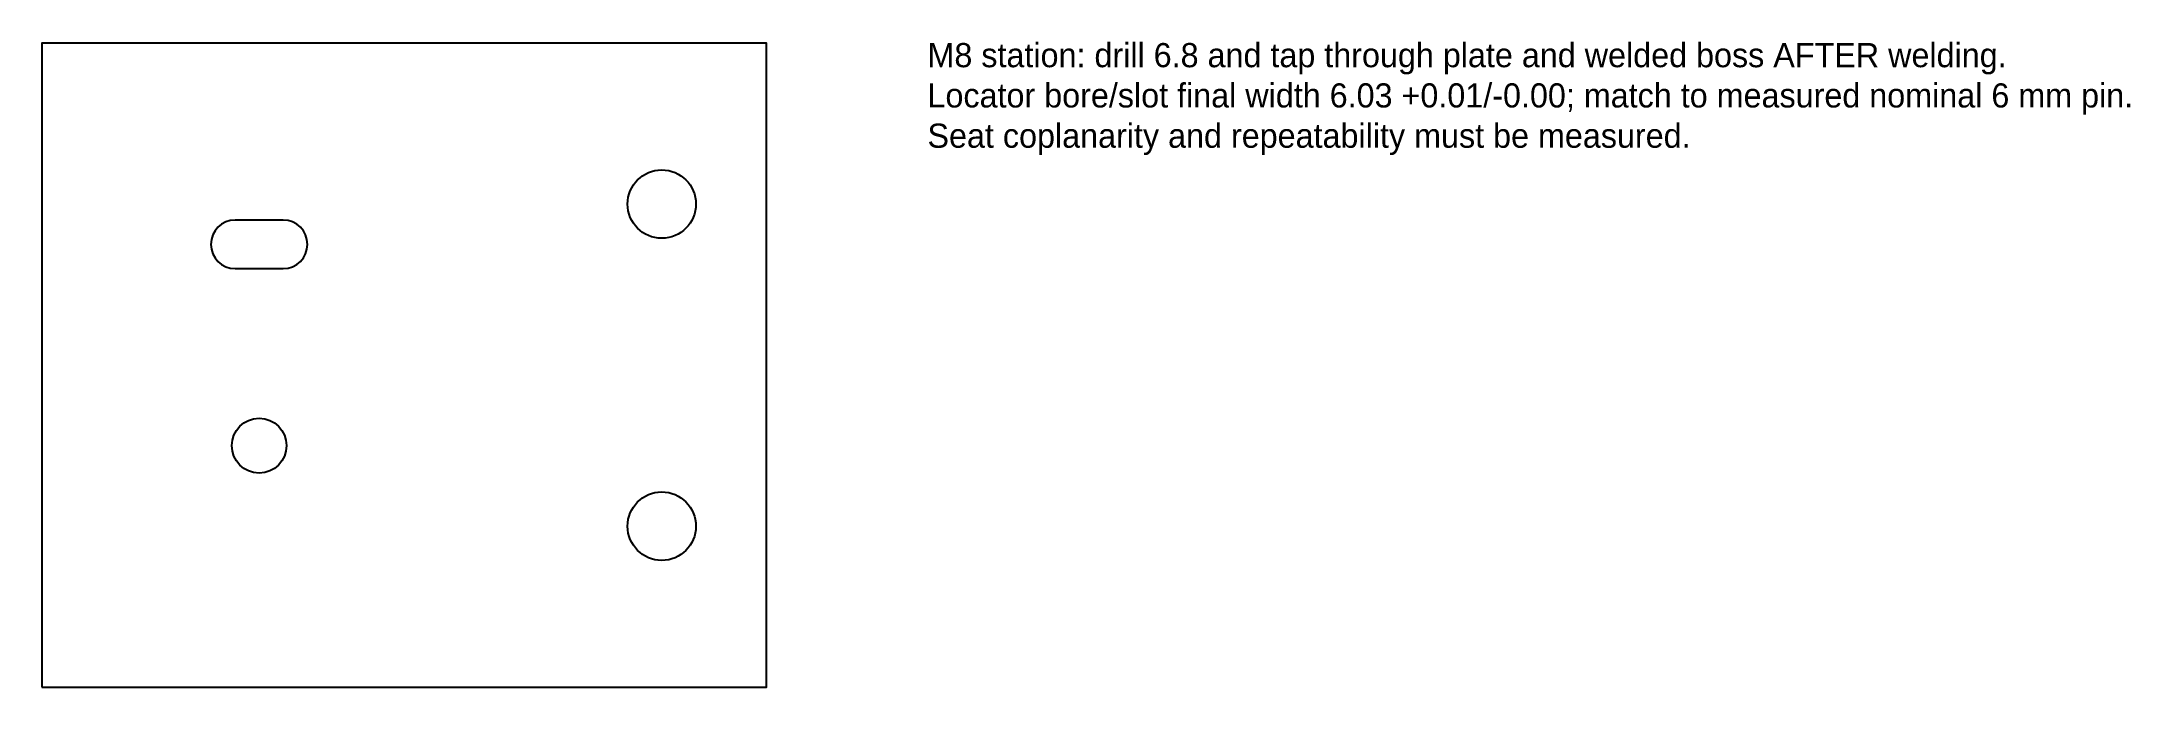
# Model space of a CAD drawing. Header units: millimetres. Extents: x 0 to 259, y 0 to 80.
import ezdxf

# ---------------------------------------------------------------- set-up
doc = ezdxf.new("R2010")
doc.units = ezdxf.units.MM
for name, color, linetype in [('CUT_HOLES', 7, 'Continuous'), ('CUT_OUTER', 7, 'Continuous'), ('MACHINING_NOTES', 7, 'Continuous')]:
    doc.layers.add(name, color=color, linetype=linetype)

msp = doc.modelspace()

# ---------------------------------------------------------------- linework, layer by layer
at = {"layer": 'CUT_HOLES'}
msp.add_lwpolyline([(24.015, 51.985), (29.985, 51.985, 1), (29.985, 58.015), (24.015, 58.015, 1)], format="xyb", close=True, dxfattribs=at)
for centre, radius in [((77, 60), 4.25), ((27, 30), 3.4), ((77, 20), 4.25)]:
    msp.add_circle(centre, radius, dxfattribs=at)
at = {"layer": 'CUT_OUTER'}
msp.add_lwpolyline([(0, 0), (90, 0), (90, 80), (0, 80)], close=True, dxfattribs=at)

# ---------------------------------------------------------------- texts
at = {"layer": 'MACHINING_NOTES', "insert": (110, 80), "char_height": 3, "width": 150, "attachment_point": 1}
msp.add_mtext('M8 station: drill 6.8 and tap through plate and welded boss AFTER welding.\\PLocator bore/slot final width 6.03 +0.01/-0.00; match to measured nominal 6 mm pin. Seat coplanarity and repeatability must be measured.', dxfattribs=at)

doc.saveas('drawing.dxf')
